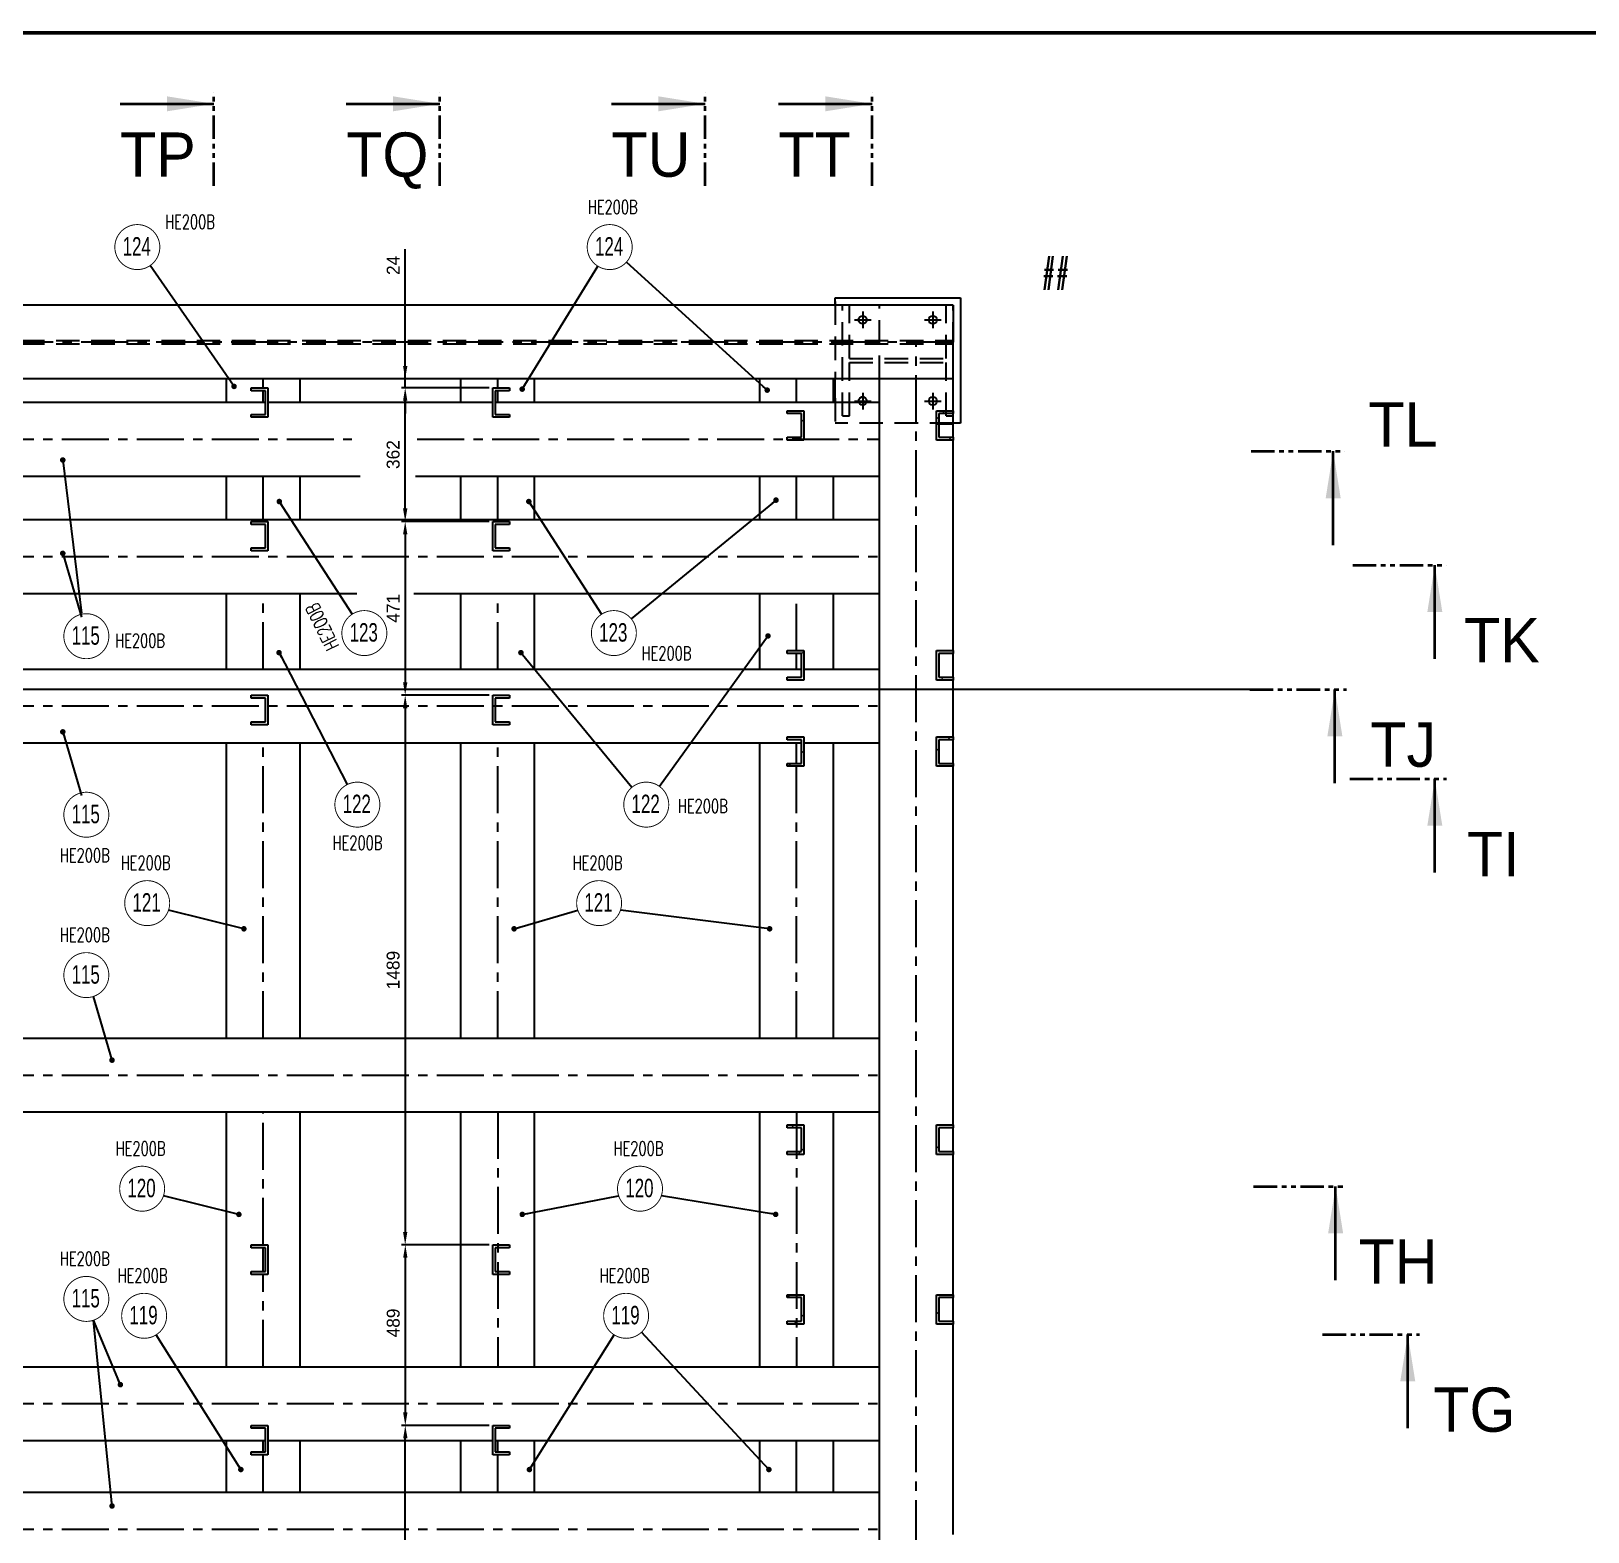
# Model space of a CAD drawing. Header units: millimetres. Extents: x 0 to 16187, y -20471 to 6290.
# Drawn here: x 7641.3 to 8063, y 4286.4 to 4692.9 of the extents above; entities that cross this region are included whole.
import ezdxf
from ezdxf.enums import TextEntityAlignment as Align

# ---------------------------------------------------------------- set-up
doc = ezdxf.new("R2010")
doc.units = ezdxf.units.MM
doc.header["$PDSIZE"] = -1
for name, pattern in [('CENTERX2', [20.32, 12.7, -2.54, 2.54, -2.54]), ('DASHED2', [9.525, 6.35, -3.175]), ('PHANTOM', [12.7, 6.35, -1.27, 1.27, -1.27, 1.27, -1.27])]:
    doc.linetypes.add(name, pattern=pattern)
doc.layers.add('BORDER1', color=3, linetype='Continuous')
doc.layers.add('BORDER2', color=7, linetype='Continuous')
doc.styles.add('MtXpl_txt_shx', font='txt.shx', dxfattribs={"height": 0.2})
doc.styles.add('ROMANC', font='ROMANC', dxfattribs={"height": 5})
doc.styles.add('ROMAND-1', font='ic-romand.shx')
doc.styles.add('ROMANS', font='ROMANS.shx', dxfattribs={"width": 0.8})
doc.styles.add('ROMANT', font='ROMANT', dxfattribs={"height": 4})
doc.styles.add('SLDTEXTSTYLE2', font='TXT', dxfattribs={"width": 0.686449})
doc.dimstyles.new('AM_ISO', dxfattribs={"dimtxt": 3.5, "dimasz": 3.5, "dimexe": 1, "dimexo": 1, "dimgap": 1.5, "dimtad": 1, "dimdsep": 46, "dimtxsty": 'Standard', "dimcen": 0, "dimclrd": 1, "dimclre": 1, "dimclrt": 1, "dimadec": 0, "dimazin": 2, "dimtp": 0.1, "dimtm": 0.1, "dimtfac": 0.71, "dimtdec": 3, "dimtmove": 0, "dimatfit": 3, "dimfxl": 1, "dimlwd": -1, "dimlwe": -1, "dimarcsym": 1})
doc.dimstyles.new('AM_ISO$7', dxfattribs={"dimtxt": 3.5, "dimasz": 3.5, "dimexe": 1, "dimexo": 1, "dimgap": 1.5, "dimtad": 1, "dimtoh": 1, "dimdsep": 46, "dimtxsty": 'Standard', "dimcen": 0, "dimclrd": 1, "dimclre": 1, "dimclrt": 1, "dimadec": 0, "dimazin": 2, "dimtp": 0.1, "dimtm": 0.1, "dimtfac": 0.71, "dimtdec": 3, "dimtmove": 0, "dimatfit": 3, "dimfxl": 1, "dimlwd": -1, "dimlwe": -1, "dimarcsym": 1})
pattern_1 = [(45, (6949.3814, 1683.945), (-4.490128, 4.490128), [])]

# ---------------------------------------------------------------- blocks, each defined once
blk = doc.blocks.new('*U609')
at = {"layer": 'BORDER1', "color": 154, "true_color": 0x1859a9, "const_width": 1}
blk.add_lwpolyline([(1.81, 811), (1144, 811), (1144, 0), (0, 0), (0, 811)], close=True, dxfattribs=at)
at = {"layer": 'BORDER2', "flags": 8}
for tag, height, style, p in [('REV-A', 3.24, 'ROMANS', (986.93, 140.25)), ('RE-A', 8.06, 'ROMANT', (1084.63, 7.17))]:
    blk.add_attdef(tag, text='', height=height, dxfattribs=dict(at, style=style)).set_placement(p, align=Align.CENTER)
at = {"layer": 'BORDER2', "style": 'ROMANS', "width": 3.830216}
blk.add_attdef('DATE-A', text='', height=3.24, dxfattribs=at).set_placement((995.51, 140.25), (1008.51, 140.25), align=Align.FIT)
at = {"layer": 'BORDER2'}
for tag, height, style, p in [('DRN-A', 3.24, 'ROMANS', (1018.38, 140.25)), ('CHD-A', 3.24, 'ROMANS', (1032.35, 140.25)), ('APD-A', 3.24, 'ROMANS', (1046.64, 140.25)), ('CONS_CONT_VEND', 4.2, 'ROMANC', (1061.39, 72.83))]:
    blk.add_attdef(tag, text='', height=height, dxfattribs=dict(at, style=style)).set_placement(p, align=Align.CENTER)
at = {"layer": 'BORDER2', "style": 'ROMANS', "width": 0.8}
for tag, p, height in [('1:X', (997.23, 122.55), 3.5), ('LOC', (1042.74, 122.55), 3.5), ('PROJ_NO', (1118.64, 122.55), 3.5), ('CONS_DRG_NO', (1011, 63), 3)]:
    blk.add_attdef(tag, p, '', height=height, dxfattribs=at)
at = {"layer": 'BORDER2', "lineweight": 30, "width": 0.8, "flags": 104}
blk.add_attdef('COMMENTS-A', text='', height=2.2, dxfattribs=at).set_placement((1055.21, 142.07), align=Align.MIDDLE_LEFT)
at = {"layer": 'BORDER2', "style": 'ROMANS', "width": 0.8}
for tag, p in [('PROJECT_TITLE_1', (1061.07, 55.35)), ('PROJECT_TITLE_2', (1061.07, 49.3))]:
    blk.add_attdef(tag, text='', height=3.5, dxfattribs=at).set_placement(p, align=Align.MIDDLE)
at = {"layer": 'BORDER2', "style": 'ROMANT', "width": 0.8}
for tag, p in [('DRG_TITLE_1', (1061.07, 36.31)), ('DRG_TITLE_2', (1061.07, 28.31)), ('DRG_TITLE_3', (1061.07, 20.31))]:
    blk.add_attdef(tag, text='', height=5, dxfattribs=at).set_placement(p, align=Align.CENTER)
at = {"layer": 'BORDER2', "style": 'ROMANT'}
for tag, p in [('AR', (995, 7.17)), ('PA', (1011.74, 7.17)), ('DC', (1028.45, 7.17)), ('TS', (1120.84, 7.17))]:
    blk.add_attdef(tag, p, '', height=8.06, dxfattribs=at)
for tag, p in [('SRNO', (1074.7, 7.17)), ('SH', (1115.8, 7.18))]:
    blk.add_attdef(tag, text='', height=8.06, dxfattribs=at).set_placement(p, align=Align.RIGHT)
at = {"layer": 'BORDER2', "style": 'ROMANS', "flags": 2}
blk.add_attdef('TB_VERSION', text='', height=2, dxfattribs=at).set_placement((1, -1), align=Align.TOP_LEFT)
blk = doc.blocks.new('*D3927')
at = {"color": 2, "linetype": 'ByBlock'}
for p, q in [((7742.64, 4598.72), (7742.64, 4633.89)), ((7742.64, 4602.22), (7742.64, 4605.72)), ((7742.64, 4596.32), (7742.64, 4598.72)), ((7742.64, 4592.82), (7742.64, 4589.32))]:
    blk.add_line(p, q, dxfattribs=at)
at = {"color": 1, "linetype": 'ByBlock'}
for p, q in [((7784.06, 4598.72), (7741.64, 4598.72)), ((7765.4, 4596.32), (7741.64, 4596.32))]:
    blk.add_line(p, q, dxfattribs=at)
at = {"color": 2}
for points in [[(7742.06, 4602.22), (7743.23, 4602.22), (7742.64, 4598.72)], [(7743.23, 4592.82), (7742.06, 4592.82), (7742.64, 4596.32)]]:
    blk.add_solid(points, dxfattribs=at)
at = {"layer": 'Defpoints', "color": 0}
for p in [(7742.64, 4598.72), (7785.06, 4598.72), (7766.4, 4596.32)]:
    blk.add_point(p, dxfattribs=at)
at = {"color": 1, "insert": (7739.39, 4629.48), "char_height": 3.5, "attachment_point": 5, "rotation": 90}
blk.add_mtext('24', dxfattribs=at)
blk = doc.blocks.new('*D3929')
at = {"color": 1, "linetype": 'ByBlock'}
for p, q in [((7765.4, 4596.32), (7741.64, 4596.32)), ((7765.4, 4560.12), (7741.64, 4560.12))]:
    blk.add_line(p, q, dxfattribs=at)
at = {"color": 2, "linetype": 'ByBlock'}
blk.add_line((7742.64, 4563.62), (7742.64, 4592.82), dxfattribs=at)
at = {"color": 2}
for points in [[(7743.23, 4592.82), (7742.06, 4592.82), (7742.64, 4596.32)], [(7742.06, 4563.62), (7743.23, 4563.62), (7742.64, 4560.12)]]:
    blk.add_solid(points, dxfattribs=at)
at = {"layer": 'Defpoints', "color": 0}
for p in [(7742.64, 4596.32), (7766.4, 4596.32), (7766.4, 4560.12)]:
    blk.add_point(p, dxfattribs=at)
at = {"color": 1, "insert": (7739.39, 4578.22), "char_height": 3.5, "attachment_point": 5, "rotation": 90}
blk.add_mtext('362', dxfattribs=at)
blk = doc.blocks.new('*D3930')
at = {"color": 1, "linetype": 'ByBlock'}
for p, q in [((7765.4, 4560.12), (7741.64, 4560.12)), ((7765.4, 4513.02), (7741.64, 4513.02))]:
    blk.add_line(p, q, dxfattribs=at)
at = {"color": 2, "linetype": 'ByBlock'}
blk.add_line((7742.64, 4556.62), (7742.64, 4516.52), dxfattribs=at)
at = {"color": 2}
for points in [[(7743.23, 4556.62), (7742.06, 4556.62), (7742.64, 4560.12)], [(7742.06, 4516.52), (7743.23, 4516.52), (7742.64, 4513.02)]]:
    blk.add_solid(points, dxfattribs=at)
at = {"layer": 'Defpoints', "color": 0}
for p in [(7766.4, 4560.12), (7742.64, 4513.02), (7766.4, 4513.02)]:
    blk.add_point(p, dxfattribs=at)
at = {"color": 1, "insert": (7739.39, 4536.57), "char_height": 3.5, "attachment_point": 5, "rotation": 90}
blk.add_mtext('471', dxfattribs=at)
blk = doc.blocks.new('*D3931')
at = {"color": 1, "linetype": 'ByBlock'}
for p, q in [((7765.4, 4513.02), (7741.64, 4513.02)), ((7765.4, 4364.12), (7741.64, 4364.12))]:
    blk.add_line(p, q, dxfattribs=at)
at = {"color": 2, "linetype": 'ByBlock'}
blk.add_line((7742.64, 4509.52), (7742.64, 4367.62), dxfattribs=at)
at = {"color": 2}
for points in [[(7743.23, 4509.52), (7742.06, 4509.52), (7742.64, 4513.02)], [(7742.06, 4367.62), (7743.23, 4367.62), (7742.64, 4364.12)]]:
    blk.add_solid(points, dxfattribs=at)
at = {"layer": 'Defpoints', "color": 0}
for p in [(7766.4, 4513.02), (7742.64, 4364.12), (7766.4, 4364.12)]:
    blk.add_point(p, dxfattribs=at)
at = {"color": 1, "insert": (7739.39, 4438.57), "char_height": 3.5, "attachment_point": 5, "rotation": 90}
blk.add_mtext('1489', dxfattribs=at)
blk = doc.blocks.new('*D3932')
at = {"color": 1, "linetype": 'ByBlock'}
for p, q in [((7765.4, 4364.12), (7741.67, 4364.12)), ((7765.4, 4315.22), (7741.67, 4315.22))]:
    blk.add_line(p, q, dxfattribs=at)
at = {"color": 2, "linetype": 'ByBlock'}
blk.add_line((7742.67, 4360.62), (7742.67, 4318.72), dxfattribs=at)
at = {"color": 2}
for points in [[(7743.26, 4360.62), (7742.09, 4360.62), (7742.67, 4364.12)], [(7742.09, 4318.72), (7743.26, 4318.72), (7742.67, 4315.22)]]:
    blk.add_solid(points, dxfattribs=at)
at = {"layer": 'Defpoints', "color": 0}
for p in [(7766.4, 4364.12), (7742.67, 4315.22), (7766.4, 4315.22)]:
    blk.add_point(p, dxfattribs=at)
at = {"color": 1, "insert": (7739.42, 4342.96), "char_height": 3.5, "attachment_point": 5, "rotation": 90}
blk.add_mtext('489', dxfattribs=at)
blk = doc.blocks.new('*D3933')
at = {"color": 1, "linetype": 'ByBlock'}
for p, q in [((7765.4, 4315.22), (7741.67, 4315.22)), ((7765.4, 4244.72), (7741.67, 4244.72))]:
    blk.add_line(p, q, dxfattribs=at)
at = {"color": 2, "linetype": 'ByBlock'}
blk.add_line((7742.67, 4248.22), (7742.67, 4311.72), dxfattribs=at)
at = {"color": 2}
for points in [[(7743.26, 4311.72), (7742.09, 4311.72), (7742.67, 4315.22)], [(7742.09, 4248.22), (7743.26, 4248.22), (7742.67, 4244.72)]]:
    blk.add_solid(points, dxfattribs=at)
at = {"layer": 'Defpoints', "color": 0}
for p in [(7742.67, 4315.22), (7766.4, 4315.22), (7766.4, 4244.72)]:
    blk.add_point(p, dxfattribs=at)
at = {"color": 1, "insert": (7739.42, 4264.14), "char_height": 3.5, "attachment_point": 5, "rotation": 90}
blk.add_mtext('705', dxfattribs=at)
blk = doc.blocks.new('A$7E93E1561D17')
at = {"color": 6, "linetype": 'DASHED2'}
for p, q in [((0, 0), (0, 30)), ((0, 30), (1.9, 30)), ((1.9, 15.55), (1.9, 30)), ((28.1, 30), (30, 30)), ((28.1, 15.55), (28.1, 30)), ((30, 0), (30, 30)), ((28.1, 15.55), (1.9, 15.55)), ((1.9, 0), (1.9, 14.45)), ((28.1, 14.45), (1.9, 14.45)), ((28.1, 0), (28.1, 14.45)), ((1.9, 0), (0, 0)), ((30, 0), (28.1, 0))]:
    blk.add_line(p, q, dxfattribs=at)

msp = doc.modelspace()

# ---------------------------------------------------------------- hatches: boundary and pattern name
at = {"linetype": 'Continuous', "lineweight": 18}
h = msp.add_hatch(dxfattribs=at)
h.set_pattern_fill('ANSI31', scale=2, style=0)
h.set_pattern_definition(pattern_1)
h.paths.add_polyline_path([(7850.59729, 4582.11891), (7850.59729, 4590.11891), (7846.09729, 4590.11891), (7846.09729, 4589.31891), (7849.99729, 4589.31891), (7849.99729, 4582.91891), (7846.09729, 4582.91891), (7846.09729, 4582.11891)], flags=0)
h = msp.add_hatch(dxfattribs=at)
h.set_pattern_fill('ANSI31', scale=2, style=0)
h.set_pattern_definition(pattern_1)
h.paths.add_polyline_path([(7886.59729, 4590.11891), (7886.59729, 4582.11891), (7891.09729, 4582.11891), (7891.09729, 4582.91891), (7887.19729, 4582.91891), (7887.19729, 4589.31891), (7891.09729, 4589.31891), (7891.09729, 4590.11891)], flags=0)
h = msp.add_hatch(dxfattribs=at)
h.set_pattern_fill('ANSI31', scale=2, style=0)
h.set_pattern_definition(pattern_1)
h.paths.add_polyline_path([(7850.59729, 4517.11891), (7850.59729, 4525.11891), (7846.09729, 4525.11891), (7846.09729, 4524.31891), (7849.99729, 4524.31891), (7849.99729, 4517.91891), (7846.09729, 4517.91891), (7846.09729, 4517.11891)], flags=0)
h = msp.add_hatch(dxfattribs=at)
h.set_pattern_fill('ANSI31', scale=2, style=0)
h.set_pattern_definition(pattern_1)
h.paths.add_polyline_path([(7886.59729, 4525.11891), (7886.59729, 4517.11891), (7891.09729, 4517.11891), (7891.09729, 4517.91891), (7887.19729, 4517.91891), (7887.19729, 4524.31891), (7891.09729, 4524.31891), (7891.09729, 4525.11891)], flags=0)
h = msp.add_hatch(dxfattribs=at)
h.set_pattern_fill('ANSI31', scale=2, style=0)
h.set_pattern_definition(pattern_1)
h.paths.add_polyline_path([(7850.59729, 4493.76891), (7850.59729, 4501.76891), (7846.09729, 4501.76891), (7846.09729, 4500.96891), (7849.99729, 4500.96891), (7849.99729, 4494.56891), (7846.09729, 4494.56891), (7846.09729, 4493.76891)], flags=0)
h = msp.add_hatch(dxfattribs=at)
h.set_pattern_fill('ANSI31', scale=2, style=0)
h.set_pattern_definition(pattern_1)
h.paths.add_polyline_path([(7886.59729, 4501.76891), (7886.59729, 4493.76891), (7891.09729, 4493.76891), (7891.09729, 4494.56891), (7887.19729, 4494.56891), (7887.19729, 4500.96891), (7891.09729, 4500.96891), (7891.09729, 4501.76891)], flags=0)
h = msp.add_hatch(dxfattribs=at)
h.set_pattern_fill('ANSI31', scale=2, style=0)
h.set_pattern_definition(pattern_1)
h.paths.add_polyline_path([(7850.59729, 4388.61891), (7850.59729, 4396.61891), (7846.09729, 4396.61891), (7846.09729, 4395.81891), (7849.99729, 4395.81891), (7849.99729, 4389.41891), (7846.09729, 4389.41891), (7846.09729, 4388.61891)], flags=0)
h = msp.add_hatch(dxfattribs=at)
h.set_pattern_fill('ANSI31', scale=2, style=0)
h.set_pattern_definition(pattern_1)
h.paths.add_polyline_path([(7886.59729, 4396.61891), (7886.59729, 4388.61891), (7891.09729, 4388.61891), (7891.09729, 4389.41891), (7887.19729, 4389.41891), (7887.19729, 4395.81891), (7891.09729, 4395.81891), (7891.09729, 4396.61891)], flags=0)
h = msp.add_hatch(dxfattribs=at)
h.set_pattern_fill('ANSI31', scale=2, style=0)
h.set_pattern_definition(pattern_1)
h.paths.add_polyline_path([(7850.59729, 4342.61891), (7850.59729, 4350.61891), (7846.09729, 4350.61891), (7846.09729, 4349.81891), (7849.99729, 4349.81891), (7849.99729, 4343.41891), (7846.09729, 4343.41891), (7846.09729, 4342.61891)], flags=0)
h = msp.add_hatch(dxfattribs=at)
h.set_pattern_fill('ANSI31', scale=2, style=0)
h.set_pattern_definition(pattern_1)
h.paths.add_polyline_path([(7886.59729, 4350.61891), (7886.59729, 4342.61891), (7891.09729, 4342.61891), (7891.09729, 4343.41891), (7887.19729, 4343.41891), (7887.19729, 4349.81891), (7891.09729, 4349.81891), (7891.09729, 4350.61891)], flags=0)

# ---------------------------------------------------------------- linework, layer by layer
at = {"color": 7, "linetype": 'Continuous', "lineweight": 35}
for p, q in [((7665.39949, 4673.2483), (7690.79949, 4673.2483)), ((7726.6572, 4673.2483), (7752.0572, 4673.2483)), ((7798.52577, 4673.2483), (7823.92577, 4673.2483)), ((7843.75747, 4673.2483), (7869.15747, 4673.2483)), ((7994.0486, 4553.7031), (7994.0486, 4579.1031)), ((8021.58755, 4522.86578), (8021.58755, 4548.26578)), ((7994.5114, 4489.20829), (7994.5114, 4514.60829)), ((8021.58755, 4464.95684), (8021.58755, 4490.35684)), ((7994.716, 4354.55405), (7994.716, 4379.95405)), ((8014.25809, 4314.4434), (8014.25809, 4339.8434))]:
    msp.add_line(p, q, dxfattribs=at)
at = {"color": 7, "linetype": 'PHANTOM', "lineweight": 35}
for p, q in [((7690.79949, 4651.0233), (7690.79949, 4676.4233)), ((7752.0572, 4651.0233), (7752.0572, 4676.4233)), ((7823.92577, 4651.0233), (7823.92577, 4676.4233)), ((7869.15747, 4651.0233), (7869.15747, 4676.4233)), ((7971.8236, 4579.1031), (7997.2236, 4579.1031)), ((7999.36255, 4548.26578), (8024.76255, 4548.26578)), ((7971.44198, 4514.60829), (7997.6864, 4514.60829)), ((7998.51814, 4490.35684), (8024.76255, 4490.35684)), ((7972.491, 4379.95405), (7997.891, 4379.95405)), ((7991.18868, 4339.8434), (8017.43309, 4339.8434))]:
    msp.add_line(p, q, dxfattribs=at)
at = {"color": 7, "linetype": 'Continuous', "lineweight": 25}
for p, q in [((7891.09729, 4618.71891), (7467.09729, 4618.71891)), ((7859.09729, 4620.71891), (7893.09729, 4620.71891)), ((7859.09729, 4618.71891), (7859.09729, 4620.71891)), ((7891.09729, 4618.71891), (7891.09729, 4608.71891)), ((7893.09729, 4620.71891), (7893.09729, 4586.71891)), ((7891.09729, 4590.11891), (7891.09729, 4608.26891)), ((7891.09729, 4598.71891), (7467.09729, 4598.71891)), ((7694.19729, 4592.41891), (7694.19729, 4598.71891)), ((7704.19729, 4598.71891), (7694.19729, 4598.71891)), ((7714.19729, 4598.71891), (7704.19729, 4598.71891)), ((7714.19729, 4592.41891), (7714.19729, 4598.71891)), ((7757.69729, 4592.41891), (7757.69729, 4598.71891)), ((7767.69729, 4598.71891), (7757.69729, 4598.71891)), ((7777.69729, 4598.71891), (7767.69729, 4598.71891)), ((7777.69729, 4592.41891), (7777.69729, 4598.71891)), ((7838.69729, 4592.41891), (7838.69729, 4598.71891)), ((7848.69729, 4598.71891), (7838.69729, 4598.71891)), ((7858.69729, 4598.71891), (7848.69729, 4598.71891)), ((7858.69729, 4592.41891), (7858.69729, 4598.71891)), ((7859.09729, 4593.51891), (7859.09729, 4598.71891)), ((7871.09729, 4007.31891), (7871.09729, 4598.71891)), ((7700.89729, 4595.51891), (7700.89729, 4596.31891)), ((7700.89729, 4596.31891), (7705.39729, 4596.31891)), ((7704.79729, 4595.51891), (7700.89729, 4595.51891)), ((7704.79729, 4589.11891), (7704.79729, 4595.51891)), ((7705.39729, 4596.31891), (7705.39729, 4588.31891)), ((7766.39729, 4596.31891), (7770.89729, 4596.31891)), ((7766.39729, 4588.31891), (7766.39729, 4596.31891)), ((7766.99729, 4595.51891), (7766.99729, 4589.11891)), ((7770.89729, 4595.51891), (7766.99729, 4595.51891)), ((7770.89729, 4596.31891), (7770.89729, 4595.51891)), ((7621.59729, 4592.41891), (7704.79729, 4592.41891)), ((7694.19729, 4592.41891), (7704.19729, 4592.41891)), ((7700.89729, 4588.31891), (7700.89729, 4589.11891)), ((7700.89729, 4589.11891), (7704.79729, 4589.11891)), ((7704.19729, 4592.41891), (7704.79729, 4592.41891)), ((7705.39729, 4592.41891), (7714.19729, 4592.41891)), ((7705.39729, 4592.41891), (7766.39729, 4592.41891)), ((7757.69729, 4592.41891), (7766.39729, 4592.41891)), ((7766.99729, 4592.41891), (7767.69729, 4592.41891)), ((7766.99729, 4592.41891), (7871.09729, 4592.41891)), ((7766.99729, 4589.11891), (7770.89729, 4589.11891)), ((7767.69729, 4592.41891), (7777.69729, 4592.41891)), ((7770.89729, 4589.11891), (7770.89729, 4588.31891)), ((7838.69729, 4592.41891), (7848.69729, 4592.41891)), ((7846.09729, 4589.31891), (7846.09729, 4590.11891)), ((7846.09729, 4590.11891), (7850.59729, 4590.11891)), ((7849.99729, 4589.31891), (7846.09729, 4589.31891)), ((7848.69729, 4592.41891), (7858.69729, 4592.41891)), ((7849.99729, 4582.91891), (7849.99729, 4589.31891)), ((7850.59729, 4590.11891), (7850.59729, 4582.11891)), ((7871.09729, 4582.41891), (7871.09729, 4592.41891)), ((7886.59729, 4590.11891), (7891.09729, 4590.11891)), ((7886.59729, 4582.11891), (7886.59729, 4590.11891)), ((7891.09729, 4589.31891), (7887.19729, 4589.31891)), ((7887.19729, 4589.31891), (7887.19729, 4582.91891)), ((7891.09729, 4590.11891), (7891.09729, 4589.31891)), ((7891.09729, 4582.91891), (7891.09729, 4589.31891)), ((7705.39729, 4588.31891), (7700.89729, 4588.31891)), ((7770.89729, 4588.31891), (7766.39729, 4588.31891)), ((7886.59729, 4586.51891), (7891.09729, 4586.51891)), ((7893.09729, 4586.71891), (7891.09729, 4586.71891)), ((7846.09729, 4582.11891), (7846.09729, 4582.91891)), ((7846.09729, 4582.91891), (7849.99729, 4582.91891)), ((7850.59729, 4582.11891), (7846.09729, 4582.11891)), ((7871.09729, 4572.41891), (7871.09729, 4582.41891)), ((7891.09729, 4582.11891), (7886.59729, 4582.11891)), ((7887.19729, 4582.91891), (7891.09729, 4582.91891)), ((7891.09729, 4582.91891), (7891.09729, 4582.11891)), ((7891.09729, 4525.11891), (7891.09729, 4582.11891)), ((7487.09729, 4572.41891), (7730.47212, 4572.41891)), ((7694.19729, 4572.41891), (7704.19729, 4572.41891)), ((7694.19729, 4560.61891), (7694.19729, 4572.41891)), ((7704.19729, 4572.41891), (7714.19729, 4572.41891)), ((7714.19729, 4560.61891), (7714.19729, 4572.41891)), ((7745.39626, 4572.41891), (7871.09729, 4572.41891)), ((7757.69729, 4560.61891), (7757.69729, 4572.41891)), ((7757.69729, 4572.41891), (7767.69729, 4572.41891)), ((7767.69729, 4572.41891), (7777.69729, 4572.41891)), ((7777.69729, 4560.61891), (7777.69729, 4572.41891)), ((7838.69729, 4572.41891), (7848.69729, 4572.41891)), ((7838.69729, 4560.61891), (7838.69729, 4572.41891)), ((7848.69729, 4572.41891), (7858.69729, 4572.41891)), ((7858.69729, 4560.61891), (7858.69729, 4572.41891)), ((7487.09729, 4560.61891), (7871.09729, 4560.61891)), ((7694.19729, 4560.61891), (7704.19729, 4560.61891)), ((7700.89729, 4559.31891), (7700.89729, 4560.11891)), ((7700.89729, 4560.11891), (7705.39729, 4560.11891)), ((7704.79729, 4559.31891), (7700.89729, 4559.31891)), ((7704.19729, 4560.61891), (7714.19729, 4560.61891)), ((7704.79729, 4552.91891), (7704.79729, 4559.31891)), ((7705.39729, 4560.11891), (7705.39729, 4552.11891)), ((7757.69729, 4560.61891), (7767.69729, 4560.61891)), ((7766.39729, 4560.11891), (7770.89729, 4560.11891)), ((7766.39729, 4552.11891), (7766.39729, 4560.11891)), ((7770.89729, 4559.31891), (7766.99729, 4559.31891)), ((7766.99729, 4559.31891), (7766.99729, 4552.91891)), ((7767.69729, 4560.61891), (7777.69729, 4560.61891)), ((7770.89729, 4560.11891), (7770.89729, 4559.31891)), ((7838.69729, 4560.61891), (7848.69729, 4560.61891)), ((7848.69729, 4560.61891), (7858.69729, 4560.61891)), ((7871.09729, 4550.61891), (7871.09729, 4560.61891)), ((7700.89729, 4552.11891), (7700.89729, 4552.91891)), ((7700.89729, 4552.91891), (7704.79729, 4552.91891)), ((7705.39729, 4552.11891), (7700.89729, 4552.11891)), ((7770.89729, 4552.11891), (7766.39729, 4552.11891)), ((7766.99729, 4552.91891), (7770.89729, 4552.91891)), ((7770.89729, 4552.91891), (7770.89729, 4552.11891)), ((7871.09729, 4540.61891), (7871.09729, 4550.61891)), ((7487.09729, 4540.61891), (7729.5766, 4540.61891)), ((7694.19729, 4540.61891), (7704.19729, 4540.61891)), ((7694.19729, 4520.11891), (7694.19729, 4540.61891)), ((7704.19729, 4540.61891), (7714.19729, 4540.61891)), ((7714.19729, 4520.11891), (7714.19729, 4540.61891)), ((7745.01584, 4540.61891), (7871.09729, 4540.61891)), ((7757.69729, 4520.11891), (7757.69729, 4540.61891)), ((7757.69729, 4540.61891), (7767.69729, 4540.61891)), ((7767.69729, 4540.61891), (7777.69729, 4540.61891)), ((7777.69729, 4520.11891), (7777.69729, 4540.61891)), ((7838.69729, 4540.61891), (7848.69729, 4540.61891)), ((7838.69729, 4520.11891), (7838.69729, 4540.61891)), ((7848.69729, 4540.61891), (7858.69729, 4540.61891)), ((7858.69729, 4520.11891), (7858.69729, 4540.61891)), ((7846.09729, 4524.31891), (7846.09729, 4525.11891)), ((7846.09729, 4525.11891), (7850.59729, 4525.11891)), ((7849.99729, 4524.31891), (7846.09729, 4524.31891)), ((7848.69729, 4520.11891), (7848.69729, 4524.31891)), ((7849.99729, 4517.91891), (7849.99729, 4524.31891)), ((7850.59729, 4525.11891), (7850.59729, 4517.11891)), ((7886.59729, 4525.11891), (7891.09729, 4525.11891)), ((7886.59729, 4517.11891), (7886.59729, 4525.11891)), ((7891.09729, 4524.31891), (7887.19729, 4524.31891)), ((7887.19729, 4524.31891), (7887.19729, 4517.91891)), ((7891.09729, 4525.11891), (7891.09729, 4524.31891)), ((7891.09729, 4517.91891), (7891.09729, 4524.31891)), ((7487.09729, 4520.11891), (7849.99729, 4520.11891)), ((7694.19729, 4520.11891), (7704.19729, 4520.11891)), ((7704.19729, 4520.11891), (7714.19729, 4520.11891)), ((7757.69729, 4520.11891), (7767.69729, 4520.11891)), ((7767.69729, 4520.11891), (7777.69729, 4520.11891)), ((7838.69729, 4520.11891), (7848.69729, 4520.11891)), ((7846.09729, 4517.11891), (7846.09729, 4517.91891)), ((7846.09729, 4517.91891), (7849.99729, 4517.91891)), ((7850.59729, 4517.11891), (7846.09729, 4517.11891)), ((7848.69729, 4520.11891), (7849.99729, 4520.11891)), ((7850.59729, 4520.11891), (7858.69729, 4520.11891)), ((7850.59729, 4520.11891), (7871.09729, 4520.11891)), ((7871.09729, 4510.11891), (7871.09729, 4520.11891)), ((7891.09729, 4517.11891), (7886.59729, 4517.11891)), ((7887.19729, 4517.91891), (7891.09729, 4517.91891)), ((7891.09729, 4517.91891), (7891.09729, 4517.11891)), ((7891.09729, 4501.76891), (7891.09729, 4517.11891)), ((7700.89729, 4512.21891), (7700.89729, 4513.01891)), ((7700.89729, 4513.01891), (7705.39729, 4513.01891)), ((7705.39729, 4513.01891), (7705.39729, 4505.01891)), ((7766.39729, 4505.01891), (7766.39729, 4513.01891)), ((7766.39729, 4513.01891), (7770.89729, 4513.01891)), ((7770.89729, 4513.01891), (7770.89729, 4512.21891)), ((7704.79729, 4512.21891), (7700.89729, 4512.21891)), ((7704.79729, 4505.81891), (7704.79729, 4512.21891)), ((7770.89729, 4512.21891), (7766.99729, 4512.21891)), ((7766.99729, 4512.21891), (7766.99729, 4505.81891)), ((7871.09729, 4500.11891), (7871.09729, 4510.11891)), ((7700.89729, 4505.01891), (7700.89729, 4505.81891)), ((7700.89729, 4505.81891), (7704.79729, 4505.81891)), ((7705.39729, 4505.01891), (7700.89729, 4505.01891)), ((7770.89729, 4505.01891), (7766.39729, 4505.01891)), ((7766.99729, 4505.81891), (7770.89729, 4505.81891)), ((7770.89729, 4505.81891), (7770.89729, 4505.01891)), ((7487.09729, 4500.11891), (7849.99729, 4500.11891)), ((7694.19729, 4500.11891), (7704.19729, 4500.11891)), ((7694.19729, 4420.11891), (7694.19729, 4500.11891)), ((7704.19729, 4500.11891), (7714.19729, 4500.11891)), ((7714.19729, 4420.11891), (7714.19729, 4500.11891)), ((7757.69729, 4500.11891), (7767.69729, 4500.11891)), ((7757.69729, 4420.11891), (7757.69729, 4500.11891)), ((7767.69729, 4500.11891), (7777.69729, 4500.11891)), ((7777.69729, 4420.11891), (7777.69729, 4500.11891)), ((7838.69729, 4500.11891), (7848.69729, 4500.11891)), ((7838.69729, 4420.11891), (7838.69729, 4500.11891)), ((7846.09729, 4500.96891), (7846.09729, 4501.76891)), ((7846.09729, 4501.76891), (7850.59729, 4501.76891)), ((7849.99729, 4500.96891), (7846.09729, 4500.96891)), ((7848.69729, 4500.11891), (7849.99729, 4500.11891)), ((7848.69729, 4494.56891), (7848.69729, 4500.11891)), ((7849.99729, 4494.56891), (7849.99729, 4500.96891)), ((7850.59729, 4501.76891), (7850.59729, 4493.76891)), ((7850.59729, 4500.11891), (7858.69729, 4500.11891)), ((7850.59729, 4500.11891), (7871.09729, 4500.11891)), ((7858.69729, 4420.11891), (7858.69729, 4500.11891)), ((7886.59729, 4501.76891), (7891.09729, 4501.76891)), ((7886.59729, 4493.76891), (7886.59729, 4501.76891)), ((7891.09729, 4500.96891), (7887.19729, 4500.96891)), ((7887.19729, 4500.96891), (7887.19729, 4494.56891)), ((7891.09729, 4501.76891), (7891.09729, 4500.96891)), ((7891.09729, 4494.56891), (7891.09729, 4500.96891)), ((7846.09729, 4493.76891), (7846.09729, 4494.56891)), ((7846.09729, 4494.56891), (7849.99729, 4494.56891)), ((7850.59729, 4493.76891), (7846.09729, 4493.76891)), ((7891.09729, 4493.76891), (7886.59729, 4493.76891)), ((7887.19729, 4494.56891), (7891.09729, 4494.56891)), ((7891.09729, 4494.56891), (7891.09729, 4493.76891)), ((7891.09729, 4396.61891), (7891.09729, 4493.76891)), ((7487.09729, 4420.11891), (7871.09729, 4420.11891)), ((7694.19729, 4420.11891), (7704.19729, 4420.11891)), ((7704.19729, 4420.11891), (7714.19729, 4420.11891)), ((7757.69729, 4420.11891), (7767.69729, 4420.11891)), ((7767.69729, 4420.11891), (7777.69729, 4420.11891)), ((7838.69729, 4420.11891), (7848.69729, 4420.11891)), ((7848.69729, 4420.11891), (7858.69729, 4420.11891)), ((7871.09729, 4410.11891), (7871.09729, 4420.11891)), ((7871.09729, 4400.11891), (7871.09729, 4410.11891)), ((7487.09729, 4400.11891), (7871.09729, 4400.11891)), ((7694.19729, 4331.11891), (7694.19729, 4400.11891)), ((7694.19729, 4400.11891), (7704.19729, 4400.11891)), ((7704.19729, 4400.11891), (7714.19729, 4400.11891)), ((7714.19729, 4331.11891), (7714.19729, 4400.11891)), ((7757.69729, 4400.11891), (7767.69729, 4400.11891)), ((7757.69729, 4331.11891), (7757.69729, 4400.11891)), ((7767.69729, 4400.11891), (7777.69729, 4400.11891)), ((7777.69729, 4331.11891), (7777.69729, 4400.11891)), ((7838.69729, 4331.11891), (7838.69729, 4400.11891)), ((7838.69729, 4400.11891), (7848.69729, 4400.11891)), ((7848.69729, 4400.11891), (7858.69729, 4400.11891)), ((7858.69729, 4331.11891), (7858.69729, 4400.11891)), ((7846.09729, 4396.61891), (7850.59729, 4396.61891)), ((7846.09729, 4395.81891), (7846.09729, 4396.61891)), ((7849.99729, 4395.81891), (7846.09729, 4395.81891)), ((7849.99729, 4389.41891), (7849.99729, 4395.81891)), ((7850.59729, 4396.61891), (7850.59729, 4388.61891)), ((7886.59729, 4396.61891), (7891.09729, 4396.61891)), ((7886.59729, 4388.61891), (7886.59729, 4396.61891)), ((7887.19729, 4395.81891), (7887.19729, 4389.41891)), ((7891.09729, 4395.81891), (7887.19729, 4395.81891)), ((7891.09729, 4396.61891), (7891.09729, 4395.81891)), ((7891.09729, 4389.41891), (7891.09729, 4395.81891)), ((7846.09729, 4388.61891), (7846.09729, 4389.41891)), ((7846.09729, 4389.41891), (7849.99729, 4389.41891)), ((7850.59729, 4388.61891), (7846.09729, 4388.61891)), ((7891.09729, 4388.61891), (7886.59729, 4388.61891)), ((7887.19729, 4389.41891), (7891.09729, 4389.41891)), ((7891.09729, 4389.41891), (7891.09729, 4388.61891)), ((7891.09729, 4350.61891), (7891.09729, 4388.61891)), ((7700.89729, 4363.31891), (7700.89729, 4364.11891)), ((7700.89729, 4364.11891), (7705.39729, 4364.11891)), ((7704.79729, 4363.31891), (7700.89729, 4363.31891)), ((7704.19729, 4356.91891), (7704.19729, 4363.31891)), ((7704.79729, 4356.91891), (7704.79729, 4363.31891)), ((7705.39729, 4364.11891), (7705.39729, 4356.11891)), ((7766.39729, 4356.11891), (7766.39729, 4364.11891)), ((7766.39729, 4364.11891), (7770.89729, 4364.11891)), ((7766.99729, 4363.31891), (7766.99729, 4356.91891)), ((7770.89729, 4363.31891), (7766.99729, 4363.31891)), ((7770.89729, 4364.11891), (7770.89729, 4363.31891)), ((7700.89729, 4356.11891), (7700.89729, 4356.91891)), ((7700.89729, 4356.91891), (7704.79729, 4356.91891)), ((7766.99729, 4356.91891), (7770.89729, 4356.91891)), ((7770.89729, 4356.91891), (7770.89729, 4356.11891)), ((7705.39729, 4356.11891), (7700.89729, 4356.11891)), ((7770.89729, 4356.11891), (7766.39729, 4356.11891)), ((7846.09729, 4350.61891), (7850.59729, 4350.61891)), ((7846.09729, 4349.81891), (7846.09729, 4350.61891)), ((7849.99729, 4349.81891), (7846.09729, 4349.81891)), ((7849.99729, 4343.41891), (7849.99729, 4349.81891)), ((7850.59729, 4350.61891), (7850.59729, 4342.61891)), ((7886.59729, 4350.61891), (7891.09729, 4350.61891)), ((7886.59729, 4342.61891), (7886.59729, 4350.61891)), ((7891.09729, 4349.81891), (7887.19729, 4349.81891)), ((7887.19729, 4349.81891), (7887.19729, 4343.41891)), ((7891.09729, 4350.61891), (7891.09729, 4349.81891)), ((7891.09729, 4343.41891), (7891.09729, 4349.81891)), ((7846.09729, 4342.61891), (7846.09729, 4343.41891)), ((7846.09729, 4343.41891), (7849.99729, 4343.41891)), ((7850.59729, 4342.61891), (7846.09729, 4342.61891)), ((7891.09729, 4342.61891), (7886.59729, 4342.61891)), ((7887.19729, 4343.41891), (7891.09729, 4343.41891)), ((7891.09729, 4343.41891), (7891.09729, 4342.61891)), ((7891.09729, 4285.61891), (7891.09729, 4342.61891)), ((7487.09729, 4331.11891), (7871.09729, 4331.11891)), ((7694.19729, 4331.11891), (7704.19729, 4331.11891)), ((7704.19729, 4331.11891), (7714.19729, 4331.11891)), ((7757.69729, 4331.11891), (7767.69729, 4331.11891)), ((7767.69729, 4331.11891), (7777.69729, 4331.11891)), ((7838.69729, 4331.11891), (7848.69729, 4331.11891)), ((7848.69729, 4331.11891), (7858.69729, 4331.11891)), ((7871.09729, 4321.11891), (7871.09729, 4331.11891)), ((7871.09729, 4311.11891), (7871.09729, 4321.11891)), ((7700.89729, 4314.41891), (7700.89729, 4315.21891)), ((7700.89729, 4315.21891), (7705.39729, 4315.21891)), ((7705.39729, 4315.21891), (7705.39729, 4307.21891)), ((7766.39729, 4315.21891), (7770.89729, 4315.21891)), ((7766.39729, 4307.21891), (7766.39729, 4315.21891)), ((7770.89729, 4315.21891), (7770.89729, 4314.41891)), ((7621.59729, 4311.11891), (7704.79729, 4311.11891)), ((7694.19729, 4297.11891), (7694.19729, 4311.11891)), ((7694.19729, 4311.11891), (7704.19729, 4311.11891)), ((7704.79729, 4314.41891), (7700.89729, 4314.41891)), ((7704.19729, 4308.01891), (7704.19729, 4311.11891)), ((7704.19729, 4311.11891), (7704.79729, 4311.11891)), ((7704.79729, 4308.01891), (7704.79729, 4314.41891)), ((7705.39729, 4311.11891), (7714.19729, 4311.11891)), ((7705.39729, 4311.11891), (7766.39729, 4311.11891)), ((7714.19729, 4297.11891), (7714.19729, 4311.11891)), ((7757.69729, 4297.11891), (7757.69729, 4311.11891)), ((7757.69729, 4311.11891), (7766.39729, 4311.11891)), ((7770.89729, 4314.41891), (7766.99729, 4314.41891)), ((7766.99729, 4314.41891), (7766.99729, 4308.01891)), ((7766.99729, 4311.11891), (7767.69729, 4311.11891)), ((7766.99729, 4311.11891), (7871.09729, 4311.11891)), ((7767.69729, 4308.01891), (7767.69729, 4311.11891)), ((7767.69729, 4311.11891), (7777.69729, 4311.11891)), ((7777.69729, 4297.11891), (7777.69729, 4311.11891)), ((7838.69729, 4297.11891), (7838.69729, 4311.11891)), ((7838.69729, 4311.11891), (7848.69729, 4311.11891)), ((7848.69729, 4297.11891), (7848.69729, 4311.11891)), ((7848.69729, 4311.11891), (7858.69729, 4311.11891)), ((7858.69729, 4297.11891), (7858.69729, 4311.11891)), ((7700.89729, 4307.21891), (7700.89729, 4308.01891)), ((7700.89729, 4308.01891), (7704.79729, 4308.01891)), ((7705.39729, 4307.21891), (7700.89729, 4307.21891)), ((7770.89729, 4307.21891), (7766.39729, 4307.21891)), ((7766.99729, 4308.01891), (7770.89729, 4308.01891)), ((7770.89729, 4308.01891), (7770.89729, 4307.21891)), ((7487.09729, 4297.11891), (7871.09729, 4297.11891)), ((7694.19729, 4297.11891), (7704.19729, 4297.11891)), ((7704.19729, 4297.11891), (7714.19729, 4297.11891)), ((7757.69729, 4297.11891), (7767.69729, 4297.11891)), ((7767.69729, 4297.11891), (7777.69729, 4297.11891)), ((7838.69729, 4297.11891), (7848.69729, 4297.11891)), ((7848.69729, 4297.11891), (7858.69729, 4297.11891)), ((7871.09729, 4287.11891), (7871.09729, 4297.11891)), ((7871.09729, 4277.11891), (7871.09729, 4287.11891))]:
    msp.add_line(p, q, dxfattribs=at)
at = {"color": 2, "linetype": 'DASHED2', "lineweight": 25}
for p, q in [((7859.09729, 4619.71891), (7859.09729, 4598.71891)), ((7871.09729, 4598.71891), (7871.09729, 4618.71891)), ((7467.09729, 4609.16891), (7891.09729, 4609.16891)), ((7467.09729, 4608.26891), (7891.09729, 4608.26891)), ((7859.09729, 4593.51891), (7859.09729, 4586.71891)), ((7891.09729, 4586.71891), (7859.09729, 4586.71891))]:
    msp.add_line(p, q, dxfattribs=at)
for p, q in [((7864.32405, 4614.71891), (7868.87053, 4614.71891)), ((7866.59729, 4616.99215), (7866.59729, 4612.44567)), ((7883.32405, 4614.71891), (7887.87053, 4614.71891)), ((7885.59729, 4616.99215), (7885.59729, 4612.44567)), ((7866.59729, 4594.99215), (7866.59729, 4590.44567)), ((7885.59729, 4594.99215), (7885.59729, 4590.44567)), ((7864.32405, 4592.71891), (7868.87053, 4592.71891)), ((7883.32405, 4592.71891), (7887.87053, 4592.71891)), ((7971.44198, 4514.60829), (7361.33307, 4514.60829))]:
    msp.add_line(p, q)
at = {"color": 3, "linetype": 'CENTERX2', "lineweight": 25}
for p, q in [((7891.09729, 4608.71891), (7467.09729, 4608.71891)), ((7881.09729, 3997.76891), (7881.09729, 4608.26891)), ((7704.19729, 4596.31891), (7704.19729, 4598.71891)), ((7767.69729, 4596.31891), (7767.69729, 4598.71891)), ((7848.69729, 4592.41891), (7848.69729, 4598.71891)), ((7704.19729, 4592.41891), (7704.19729, 4595.51891)), ((7767.69729, 4592.41891), (7767.69729, 4595.51891)), ((7487.09729, 4582.41891), (7728.19556, 4582.41891)), ((7745.90216, 4582.41891), (7871.09729, 4582.41891)), ((7704.19729, 4560.61891), (7704.19729, 4572.41891)), ((7767.69729, 4560.61891), (7767.69729, 4572.41891)), ((7848.69729, 4560.61891), (7848.69729, 4572.41891)), ((7487.09729, 4550.61891), (7871.09729, 4550.61891)), ((7704.19729, 4520.11891), (7704.19729, 4540.61891)), ((7767.69729, 4520.11891), (7767.69729, 4540.61891)), ((7848.69729, 4525.11891), (7848.69729, 4540.61891)), ((7487.09729, 4510.11891), (7871.09729, 4510.11891)), ((7704.19729, 4420.11891), (7704.19729, 4500.11891)), ((7767.69729, 4420.11891), (7767.69729, 4500.11891)), ((7848.69729, 4420.11891), (7848.69729, 4493.76891)), ((7487.09729, 4410.11891), (7871.09729, 4410.11891)), ((7704.19729, 4364.11891), (7704.19729, 4400.11891)), ((7767.69729, 4400.11891), (7767.69729, 4331.11891)), ((7848.69729, 4400.11891), (7848.69729, 4331.11891)), ((7704.19729, 4331.11891), (7704.19729, 4356.11891)), ((7487.09729, 4321.11891), (7871.09729, 4321.11891)), ((7704.19729, 4297.11891), (7704.19729, 4307.21891)), ((7767.69729, 4297.11891), (7767.69729, 4307.21891)), ((7487.09729, 4287.11891), (7871.09729, 4287.11891))]:
    msp.add_line(p, q, dxfattribs=at)
at = {"color": 4, "lineweight": 25}
for points in [[(7663.97902, 4634.43819, 0.25, 0.25, -1), (7676.16652, 4634.43819, 0.25, 0.25, -1)], [(7791.95458, 4634.43819, 0.25, 0.25, -1), (7804.14208, 4634.43819, 0.25, 0.25, -1)], [(7650.16607, 4529.01639, 0.25, 0.25, -1), (7662.35357, 4529.01639, 0.25, 0.25, -1)], [(7725.48462, 4529.86236, 0.25, 0.25, -1), (7737.67212, 4529.86236, 0.25, 0.25, -1)], [(7793.08101, 4529.86236, 0.25, 0.25, -1), (7805.26851, 4529.86236, 0.25, 0.25, -1)], [(7723.59466, 4483.38652, 0.25, 0.25, -1), (7735.78216, 4483.38652, 0.25, 0.25, -1)], [(7801.85678, 4483.38652, 0.25, 0.25, -1), (7814.04428, 4483.38652, 0.25, 0.25, -1)], [(7650.16607, 4480.65263, 0.25, 0.25, -1), (7662.35357, 4480.65263, 0.25, 0.25, -1)], [(7666.65054, 4456.70594, 0.25, 0.25, -1), (7678.83804, 4456.70594, 0.25, 0.25, -1)], [(7789.08753, 4456.70594, 0.25, 0.25, -1), (7801.27503, 4456.70594, 0.25, 0.25, -1)], [(7650.16607, 4437.19943, 0.25, 0.25, -1), (7662.35357, 4437.19943, 0.25, 0.25, -1)], [(7665.28473, 4379.33467, 0.25, 0.25, -1), (7677.47223, 4379.33467, 0.25, 0.25, -1)], [(7800.16355, 4379.33467, 0.25, 0.25, -1), (7812.35105, 4379.33467, 0.25, 0.25, -1)], [(7650.16607, 4349.48085, 0.25, 0.25, -1), (7662.35357, 4349.48085, 0.25, 0.25, -1)], [(7665.82431, 4344.90212, 0.25, 0.25, -1), (7678.01181, 4344.90212, 0.25, 0.25, -1)], [(7796.40199, 4344.90212, 0.25, 0.25, -1), (7808.58949, 4344.90212, 0.25, 0.25, -1)]]:
    msp.add_lwpolyline(points, format="xyseb", close=True, dxfattribs=at)
for centre in [(7866.59729, 4614.71891), (7885.59729, 4614.71891), (7866.59729, 4592.71891), (7885.59729, 4592.71891)]:
    msp.add_circle(centre, 1.1)
at = {"color": 7, "linetype": 'Continuous', "lineweight": 25}
msp.add_arc((7866.59729, 4592.71891), 1.1, 46.6582418, 133.3417582, dxfattribs=at)
at = {"color": 7, "linetype": 'Continuous', "lineweight": 35}
for points in [[(7690.79949, 4673.2483), (7678.09949, 4675.2803), (7678.09949, 4671.2163)], [(7752.0572, 4673.2483), (7739.3572, 4675.2803), (7739.3572, 4671.2163)], [(7823.92577, 4673.2483), (7811.22577, 4675.2803), (7811.22577, 4671.2163)], [(7869.15747, 4673.2483), (7856.45747, 4675.2803), (7856.45747, 4671.2163)], [(7994.0486, 4579.1031), (7992.0166, 4566.4031), (7996.0806, 4566.4031)], [(8021.58755, 4548.26578), (8019.55555, 4535.56578), (8023.61955, 4535.56578)], [(7994.5114, 4514.60829), (7992.4794, 4501.90829), (7996.5434, 4501.90829)], [(8021.58755, 4490.35684), (8019.55555, 4477.65684), (8023.61955, 4477.65684)], [(7994.716, 4379.95405), (7992.684, 4367.25405), (7996.748, 4367.25405)], [(8014.25809, 4339.8434), (8012.22609, 4327.1434), (8016.29009, 4327.1434)]]:
    msp.add_solid(points, dxfattribs=at)

# ---------------------------------------------------------------- block references
at = {"xscale": -1}
msp.add_blockref('A$7E93E1561D17', (7891.09729, 4588.71891), dxfattribs=at)
at = {"layer": 'BORDER1'}
msp.add_blockref('*U609', (7097.74721, 3881.44049), dxfattribs=at)

# ---------------------------------------------------------------- texts
at = {"color": 4, "lineweight": 25, "style": 'MtXpl_txt_shx', "width": 0.6875}
for p in [(7792.11889, 4643.43396), (7677.58927, 4639.38571), (7664.07089, 4525.94834), (7806.69126, 4522.51338), (7816.51768, 4481.12484), (7722.97567, 4471.16485), (7649.09001, 4467.78939), (7665.57448, 4465.73784), (7788.01148, 4465.73784), (7649.09001, 4446.23132), (7664.20868, 4388.36657), (7799.0875, 4388.36657), (7649.09001, 4358.51274), (7664.74825, 4353.93402), (7795.32593, 4353.93402)]:
    msp.add_text('HE200B', height=3.75, dxfattribs=at).set_placement(p)
at = {"color": 4, "lineweight": 25, "style": 'SLDTEXTSTYLE2', "width": 0.686449}
for s, p in [('124', (7669.9063, 4634.63116)), ('124', (7797.88186, 4634.63116)), ('115', (7656.09335, 4529.20936)), ('123', (7731.41189, 4530.05533)), ('123', (7799.00829, 4530.05533)), ('115', (7656.09335, 4480.8456)), ('122', (7729.52193, 4483.57949)), ('122', (7807.78405, 4483.57949)), ('121', (7672.57781, 4456.89892)), ('121', (7795.01481, 4456.89892)), ('115', (7656.09335, 4437.3924)), ('120', (7671.21201, 4379.52764)), ('120', (7806.09083, 4379.52764)), ('115', (7656.09335, 4349.67382)), ('119', (7671.75159, 4345.09509)), ('119', (7802.32927, 4345.09509))]:
    msp.add_text(s, height=5, dxfattribs=at).set_placement(p, align=Align.MIDDLE_CENTER)
at = {"color": 7, "lineweight": 25, "style": 'MtXpl_txt_shx', "width": 0.6875}
msp.add_text('##', height=6, dxfattribs=at).set_placement((7918.84544, 4627.82475), align=Align.MIDDLE_CENTER)
at = {"color": 4, "lineweight": 25, "style": 'MtXpl_txt_shx', "width": 0.6875}
msp.add_text('HE200B', height=3.75, rotation=116.5650512, dxfattribs=at).set_placement((7724.90292, 4526.39165))
at = {"color": 7, "linetype": 'Continuous', "char_height": 12, "attachment_point": 1, "style": 'ROMAND-1'}
for s, insert in [('TP', (7665.39949, 4665.48861)), ('TQ', (7726.6572, 4665.48861)), ('TU', (7798.52577, 4665.48861)), ('TT', (7843.75747, 4665.48861)), ('TL', (8003.57584, 4592.4079)), ('TK', (8029.52227, 4533.9058)), ('TJ', (8004.10929, 4505.64637)), ('TI', (8030.26692, 4475.99686)), ('TH', (8000.9284, 4365.59407)), ('TG', (8021.17706, 4325.48342))]:
    msp.add_mtext(s, dxfattribs=dict(at, insert=insert))

# ---------------------------------------------------------------- dimensions: what is measured, and where the dimension line sits
for base, p1, p2, picture, middle in [((7742.64243, 4598.71891), (7766.39729, 4596.31891), (7785.06251, 4598.71891), '*D3927', (7742.64243, 4629.47652)), ((7742.67467, 4315.21891), (7766.39729, 4364.11891), (7766.39729, 4315.21891), '*D3932', (7742.67467, 4342.96476)), ((7742.67222, 4315.21891), (7766.39729, 4244.71891), (7766.39729, 4315.21891), '*D3933', (7742.67222, 4264.14304))]:
    dim = msp.add_linear_dim(base=base, p1=p1, p2=p2, angle=90, dimstyle='AM_ISO', override={"dimtxt": 3.5, "dimlfac": 10, "dimclrd": 2})
    dim.commit()
    dim.dimension.update_dxf_attribs({"geometry": picture, "text_midpoint": middle, "dimtype": 160})
for base, p1, p2, picture, middle in [((7742.64243, 4596.31891), (7766.39729, 4560.11891), (7766.39729, 4596.31891), '*D3929', (7739.39243, 4578.21891)), ((7742.64243, 4513.01891), (7766.39729, 4560.11891), (7766.39729, 4513.01891), '*D3930', (7739.39243, 4536.56891)), ((7742.64243, 4364.11891), (7766.39729, 4513.01891), (7766.39729, 4364.11891), '*D3931', (7739.39243, 4438.56891))]:
    dim = msp.add_linear_dim(base=base, p1=p1, p2=p2, angle=90, dimstyle='AM_ISO', override={"dimtxt": 3.5, "dimlfac": 10, "dimclrd": 2})
    dim.commit()
    dim.dimension.update_dxf_attribs({"geometry": picture, "text_midpoint": middle})

# ---------------------------------------------------------------- leaders
at = {"color": 2}
for points in [[(7696.27652, 4596.68686), (7673.54751, 4629.4322)], [(7649.87919, 4576.75101), (7654.91509, 4535.21828)], [(7708.53695, 4565.50521), (7728.27011, 4534.9799)], [(7649.87919, 4551.45846), (7654.91509, 4534.19912)], [(7663.21959, 4414.15801), (7658.18369, 4431.41734)], [(7665.48365, 4326.24255), (7658.18369, 4343.69876)], [(7663.21959, 4293.37085), (7658.18369, 4343.65229)], [(7698.12181, 4303.25145), (7675.16305, 4339.74423)], [(7776.29199, 4303.25145), (7799.25075, 4339.74423)], [(7841.18036, 4303.25145), (7806.64276, 4340.43714)]]:
    msp.add_leader(points, dimstyle='AM_ISO$7', override={"dimasz": 1.5, "dimldrblk": 'Dot'}, dxfattribs=at)
at = {"color": 4, "lineweight": 25}
for points in [[(7774.33558, 4595.95961), (7794.85133, 4629.25042)], [(7840.72329, 4595.68697), (7802.55967, 4630.34165)], [(7776.13334, 4565.50521), (7795.86651, 4534.9799)], [(7843.10416, 4565.88178), (7803.887, 4533.72611)], [(7840.93257, 4529.07768), (7811.51714, 4488.32747)], [(7708.45935, 4524.55882), (7726.89575, 4488.80269)], [(7773.98852, 4524.55882), (7804.07292, 4488.08736)], [(7649.87919, 4503.0947), (7654.91509, 4485.83537)], [(7698.94803, 4449.74618), (7678.52637, 4454.78207)], [(7772.13986, 4449.74618), (7789.3992, 4454.78207)], [(7841.37276, 4449.74618), (7800.96337, 4454.78207)], [(7697.58223, 4372.37491), (7677.16057, 4377.4108)], [(7774.36644, 4372.37491), (7800.47522, 4377.4108)], [(7843.00506, 4372.37491), (7812.03939, 4377.4108)]]:
    msp.add_leader(points, dimstyle='AM_ISO$7', override={"dimasz": 1.5, "dimldrblk": 'Dot'}, dxfattribs=at)

doc.saveas('drawing.dxf')
